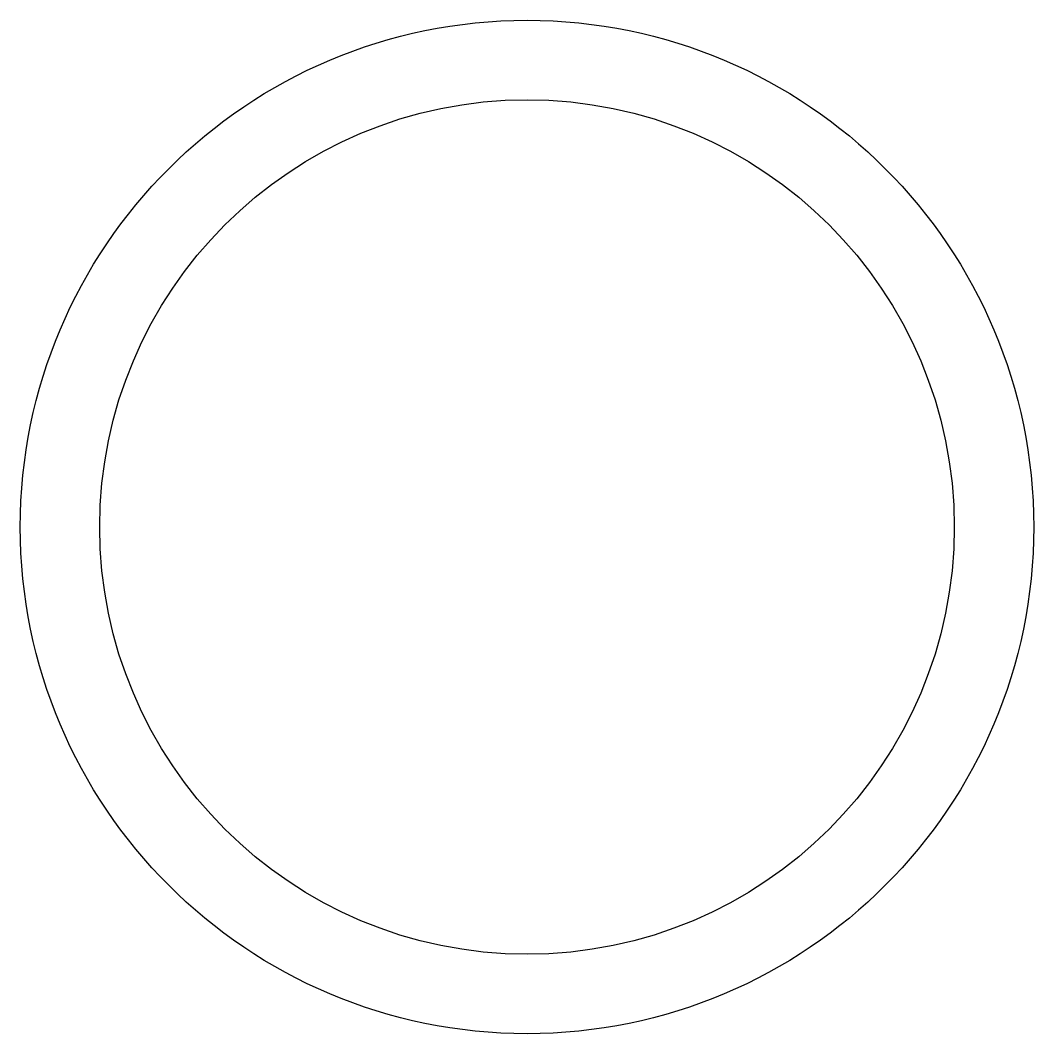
# Model space of a CAD drawing. Extents: x 132.4 to 183.4, y 188.2 to 239.2.
import ezdxf

# ---------------------------------------------------------------- set-up
doc = ezdxf.new("R2010")
doc.units = 0
doc.header["$LTSCALE"] = 15
doc.layers.get('0').update_dxf_attribs({"linetype": 'CONTINUOUS'})

msp = doc.modelspace()

# ---------------------------------------------------------------- linework, layer by layer
at = {"color": 0, "linetype": 'BYBLOCK'}
for radius in [25.5, 21.5]:
    msp.add_circle((157.941, 213.693), radius, dxfattribs=at)

doc.saveas('drawing.dxf')
